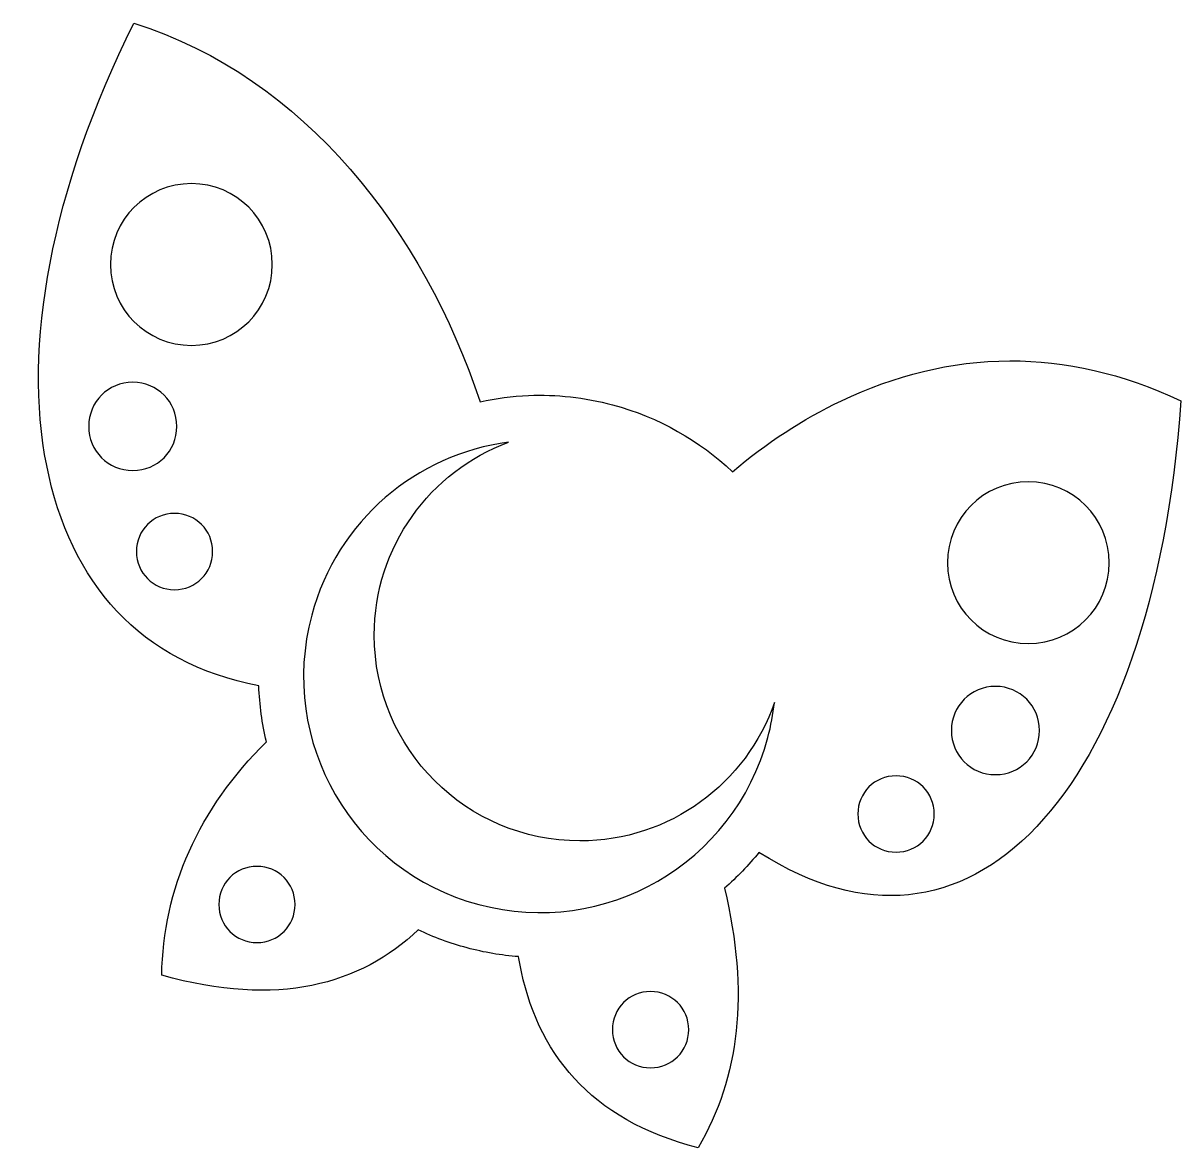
# Model space of a CAD drawing. Header units: centimetres. Extents: x -10.3 to 10, y -9.9 to 9.8.
import ezdxf

# ---------------------------------------------------------------- set-up
doc = ezdxf.new("R2010")
doc.units = ezdxf.units.CM
doc.header["$MEASUREMENT"] = 0
doc.layers.add('Layer 1', color=7, linetype='Continuous')

msp = doc.modelspace()

# ---------------------------------------------------------------- linework, layer by layer
at = {"layer": 'Layer 1'}
for points, knots in [([(-8.34799, 9.76188), (-9.81375, 6.8232), (-10.28717, 4.07376), (-9.87519, 2.00956), (-9.87519, 2.00956), (-9.46291, -0.05583), (-8.24228, -1.44239), (-6.15779, -1.85142), (-6.15779, -1.85142), (-6.14628, -2.18349), (-6.10128, -2.51021), (-6.02475, -2.82786), (-6.02475, -2.82786), (-6.02467, -2.82828), (-6.02483, -2.82879), (-6.02475, -2.82921), (-6.02475, -2.82921), (-7.21081, -3.99461), (-7.83671, -5.41938), (-7.85906, -6.92077), (-7.85906, -6.92077), (-5.81897, -7.48822), (-4.37961, -7.08902), (-3.36551, -6.12358), (-3.36551, -6.12358), (-3.09538, -6.25304), (-2.80995, -6.35951), (-2.51034, -6.43984), (-2.51034, -6.43984), (-2.20977, -6.52038), (-1.9086, -6.57111), (-1.60896, -6.59396), (-1.60896, -6.59396), (-1.60238, -6.63431), (-1.59547, -6.67408), (-1.58788, -6.71389), (-1.58788, -6.71389), (-1.29498, -8.26492), (-0.36939, -9.45659), (1.5404, -9.94363), (1.5404, -9.94363), (2.26105, -8.69816), (2.43972, -7.24513), (2.00172, -5.39345), (2.00172, -5.39345), (2.2199, -5.20369), (2.42201, -4.99361), (2.60514, -4.7662), (2.60514, -4.7662), (3.55257, -5.3692), (4.42941, -5.58932), (5.22622, -5.50815), (5.22622, -5.50815), (6.04133, -5.42508), (6.79424, -5.02735), (7.47031, -4.31564), (7.47031, -4.31564), (8.78873, -2.92764), (9.75721, -0.31968), (9.99642, 3.14286), (9.99642, 3.14286), (8.96862, 3.62982), (7.96548, 3.84863), (7.00249, 3.84525), (7.00249, 3.84525), (5.966, 3.84162), (4.97611, 3.58507), (4.04947, 3.14556), (4.04947, 3.14556), (3.37141, 2.82399), (2.72995, 2.40045), (2.13871, 1.90287), (2.13871, 1.90287), (1.5648, 2.44473), (0.85373, 2.8562), (0.03946, 3.07438), (0.03946, 3.07438), (-0.45235, 3.20615), (-0.94719, 3.25865), (-1.43115, 3.23909), (-1.43115, 3.23909), (-1.71941, 3.22745), (-2.00337, 3.18933), (-2.28109, 3.1284), (-2.28109, 3.1284), (-3.27548, 6.10951), (-5.33779, 8.80805), (-8.34799, 9.76188)], [0, 0, 0, 0, 0.04347826, 0.04347826, 0.04347826, 0.04347826, 0.08695652, 0.08695652, 0.08695652, 0.08695652, 0.13043478, 0.13043478, 0.13043478, 0.13043478, 0.17391304, 0.17391304, 0.17391304, 0.17391304, 0.2173913, 0.2173913, 0.2173913, 0.2173913, 0.26086957, 0.26086957, 0.26086957, 0.26086957, 0.30434783, 0.30434783, 0.30434783, 0.30434783, 0.34782609, 0.34782609, 0.34782609, 0.34782609, 0.39130435, 0.39130435, 0.39130435, 0.39130435, 0.43478261, 0.43478261, 0.43478261, 0.43478261, 0.47826087, 0.47826087, 0.47826087, 0.47826087, 0.52173913, 0.52173913, 0.52173913, 0.52173913, 0.56521739, 0.56521739, 0.56521739, 0.56521739, 0.60869565, 0.60869565, 0.60869565, 0.60869565, 0.65217391, 0.65217391, 0.65217391, 0.65217391, 0.69565217, 0.69565217, 0.69565217, 0.69565217, 0.73913043, 0.73913043, 0.73913043, 0.73913043, 0.7826087, 0.7826087, 0.7826087, 0.7826087, 0.82608696, 0.82608696, 0.82608696, 0.82608696, 0.86956522, 0.86956522, 0.86956522, 0.86956522, 0.91304348, 0.91304348, 0.91304348, 0.91304348, 1, 1, 1, 1]), ([(-7.33849, 6.94979), (-6.55138, 6.94979), (-5.92194, 6.32039), (-5.92194, 5.53324), (-5.92194, 5.53324), (-5.92194, 4.74588), (-6.55134, 4.11661), (-7.33853, 4.11661), (-7.33853, 4.11661), (-8.12581, 4.11661), (-8.75647, 4.74601), (-8.75647, 5.5332), (-8.75647, 5.5332), (-8.75647, 6.32031), (-8.12576, 6.94975), (-7.33857, 6.94975), (-7.33857, 6.94975), (-7.33857, 6.94975), (-7.33849, 6.94979), (-7.33849, 6.94979)], [0, 0, 0, 0, 0.16666667, 0.16666667, 0.16666667, 0.16666667, 0.33333333, 0.33333333, 0.33333333, 0.33333333, 0.5, 0.5, 0.5, 0.5, 0.66666667, 0.66666667, 0.66666667, 0.66666667, 1, 1, 1, 1]), ([(-8.36638, 3.46966), (-7.935, 3.46966), (-7.5942, 3.12742), (-7.5942, 2.69609), (-7.5942, 2.69609), (-7.5942, 2.2648), (-7.93504, 1.92391), (-8.36638, 1.92391), (-8.36638, 1.92391), (-8.79776, 1.92391), (-9.1386, 2.26463), (-9.1386, 2.69613), (-9.1386, 2.69613), (-9.1386, 3.12742), (-8.79767, 3.46962), (-8.36634, 3.46962), (-8.36634, 3.46962), (-8.36634, 3.46962), (-8.36638, 3.46966), (-8.36638, 3.46966)], [0, 0, 0, 0, 0.16666667, 0.16666667, 0.16666667, 0.16666667, 0.33333333, 0.33333333, 0.33333333, 0.33333333, 0.5, 0.5, 0.5, 0.5, 0.66666667, 0.66666667, 0.66666667, 0.66666667, 1, 1, 1, 1]), ([(-1.7816, 2.42069), (-3.15569, 1.91214), (-4.13512, 0.59018), (-4.13512, -0.96063), (-4.13512, -0.96063), (-4.13512, -2.95138), (-2.52177, -4.56599), (-0.53102, -4.56599), (-0.53102, -4.56599), (1.04733, -4.56599), (2.38869, -3.55134), (2.87666, -2.1388), (2.87666, -2.1388), (2.85347, -2.3434), (2.8156, -2.54901), (2.7607, -2.75412), (2.7607, -2.75412), (2.16803, -4.96575), (-0.09449, -6.27219), (-2.30612, -5.67952), (-2.30612, -5.67952), (-4.5177, -5.08693), (-5.82411, -2.82306), (-5.23152, -0.61148), (-5.23152, -0.61148), (-4.78488, 1.05534), (-3.38886, 2.20762), (-1.78163, 2.42065), (-1.78163, 2.42065), (-1.78163, 2.42065), (-1.7816, 2.42069), (-1.7816, 2.42069)], [0, 0, 0, 0, 0.11111111, 0.11111111, 0.11111111, 0.11111111, 0.22222222, 0.22222222, 0.22222222, 0.22222222, 0.33333333, 0.33333333, 0.33333333, 0.33333333, 0.44444444, 0.44444444, 0.44444444, 0.44444444, 0.55555556, 0.55555556, 0.55555556, 0.55555556, 0.66666667, 0.66666667, 0.66666667, 0.66666667, 0.77777778, 0.77777778, 0.77777778, 0.77777778, 1, 1, 1, 1]), ([(7.32407, 1.72619), (8.11122, 1.72619), (8.74062, 1.09553), (8.74062, 0.30833), (8.74062, 0.30833), (8.74062, -0.47895), (8.11131, -1.10822), (7.32411, -1.10822), (7.32411, -1.10822), (6.53691, -1.10822), (5.90621, -0.47886), (5.90621, 0.30829), (5.90621, 0.30829), (5.90621, 1.09548), (6.53692, 1.72619), (7.32411, 1.72619), (7.32411, 1.72619), (7.32411, 1.72619), (7.32407, 1.72619), (7.32407, 1.72619)], [0, 0, 0, 0, 0.16666667, 0.16666667, 0.16666667, 0.16666667, 0.33333333, 0.33333333, 0.33333333, 0.33333333, 0.5, 0.5, 0.5, 0.5, 0.66666667, 0.66666667, 0.66666667, 0.66666667, 1, 1, 1, 1]), ([(-7.63502, 1.17147), (-7.26141, 1.17147), (-6.96695, 0.87705), (-6.96695, 0.5034), (-6.96695, 0.5034), (-6.96695, 0.12979), (-7.26137, -0.16467), (-7.63502, -0.16467), (-7.63502, -0.16467), (-8.00863, -0.16467), (-8.30309, 0.12966), (-8.30309, 0.50344), (-8.30309, 0.50344), (-8.30309, 0.87705), (-8.00863, 1.17151), (-7.63502, 1.17151), (-7.63502, 1.17151), (-7.63502, 1.17151), (-7.63502, 1.17147), (-7.63502, 1.17147)], [0, 0, 0, 0, 0.16666667, 0.16666667, 0.16666667, 0.16666667, 0.33333333, 0.33333333, 0.33333333, 0.33333333, 0.5, 0.5, 0.5, 0.5, 0.66666667, 0.66666667, 0.66666667, 0.66666667, 1, 1, 1, 1]), ([(6.74818, -1.85931), (7.17956, -1.85931), (7.52044, -2.20015), (7.52044, -2.63149), (7.52044, -2.63149), (7.52044, -3.06295), (7.1796, -3.40502), (6.74822, -3.40502), (6.74822, -3.40502), (6.31693, -3.40502), (5.97612, -3.06283), (5.97612, -2.63149), (5.97612, -2.63149), (5.97612, -2.20011), (6.31692, -1.85931), (6.74822, -1.85931), (6.74822, -1.85931), (6.74822, -1.85931), (6.74818, -1.85931), (6.74818, -1.85931)], [0, 0, 0, 0, 0.16666667, 0.16666667, 0.16666667, 0.16666667, 0.33333333, 0.33333333, 0.33333333, 0.33333333, 0.5, 0.5, 0.5, 0.5, 0.66666667, 0.66666667, 0.66666667, 0.66666667, 1, 1, 1, 1]), ([(5.00622, -3.42611), (5.37983, -3.42611), (5.67559, -3.72057), (5.67559, -4.09422), (5.67559, -4.09422), (5.67559, -4.46795), (5.37982, -4.76233), (5.00617, -4.76233), (5.00617, -4.76233), (4.63248, -4.76233), (4.33802, -4.46783), (4.33802, -4.09422), (4.33802, -4.09422), (4.33802, -3.72061), (4.63248, -3.42611), (5.00613, -3.42611), (5.00613, -3.42611), (5.00613, -3.42611), (5.00622, -3.42611), (5.00622, -3.42611)], [0, 0, 0, 0, 0.16666667, 0.16666667, 0.16666667, 0.16666667, 0.33333333, 0.33333333, 0.33333333, 0.33333333, 0.5, 0.5, 0.5, 0.5, 0.66666667, 0.66666667, 0.66666667, 0.66666667, 1, 1, 1, 1]), ([(-6.19076, -5.01137), (-5.81715, -5.01137), (-5.52265, -5.30583), (-5.52265, -5.67948), (-5.52265, -5.67948), (-5.52265, -6.05317), (-5.81698, -6.34755), (-6.19072, -6.34755), (-6.19072, -6.34755), (-6.56433, -6.34755), (-6.85879, -6.05313), (-6.85879, -5.67953), (-6.85879, -5.67953), (-6.85879, -5.30593), (-6.56433, -5.01142), (-6.19068, -5.01142), (-6.19068, -5.01142), (-6.19068, -5.01142), (-6.19076, -5.01137), (-6.19076, -5.01137)], [0, 0, 0, 0, 0.16666667, 0.16666667, 0.16666667, 0.16666667, 0.33333333, 0.33333333, 0.33333333, 0.33333333, 0.5, 0.5, 0.5, 0.5, 0.66666667, 0.66666667, 0.66666667, 0.66666667, 1, 1, 1, 1]), ([(0.70505, -7.20537), (1.07866, -7.20537), (1.37442, -7.49987), (1.37442, -7.87352), (1.37442, -7.87352), (1.37442, -8.24721), (1.07865, -8.54154), (0.705, -8.54154), (0.705, -8.54154), (0.33131, -8.54154), (0.03685, -8.24708), (0.03685, -7.87347), (0.03685, -7.87347), (0.03685, -7.49978), (0.33131, -7.20532), (0.70496, -7.20532), (0.70496, -7.20532), (0.70496, -7.20532), (0.70505, -7.20537), (0.70505, -7.20537)], [0, 0, 0, 0, 0.16666667, 0.16666667, 0.16666667, 0.16666667, 0.33333333, 0.33333333, 0.33333333, 0.33333333, 0.5, 0.5, 0.5, 0.5, 0.66666667, 0.66666667, 0.66666667, 0.66666667, 1, 1, 1, 1])]:
    msp.add_open_spline(points, degree=3, knots=knots, dxfattribs=at)

doc.saveas('drawing.dxf')
